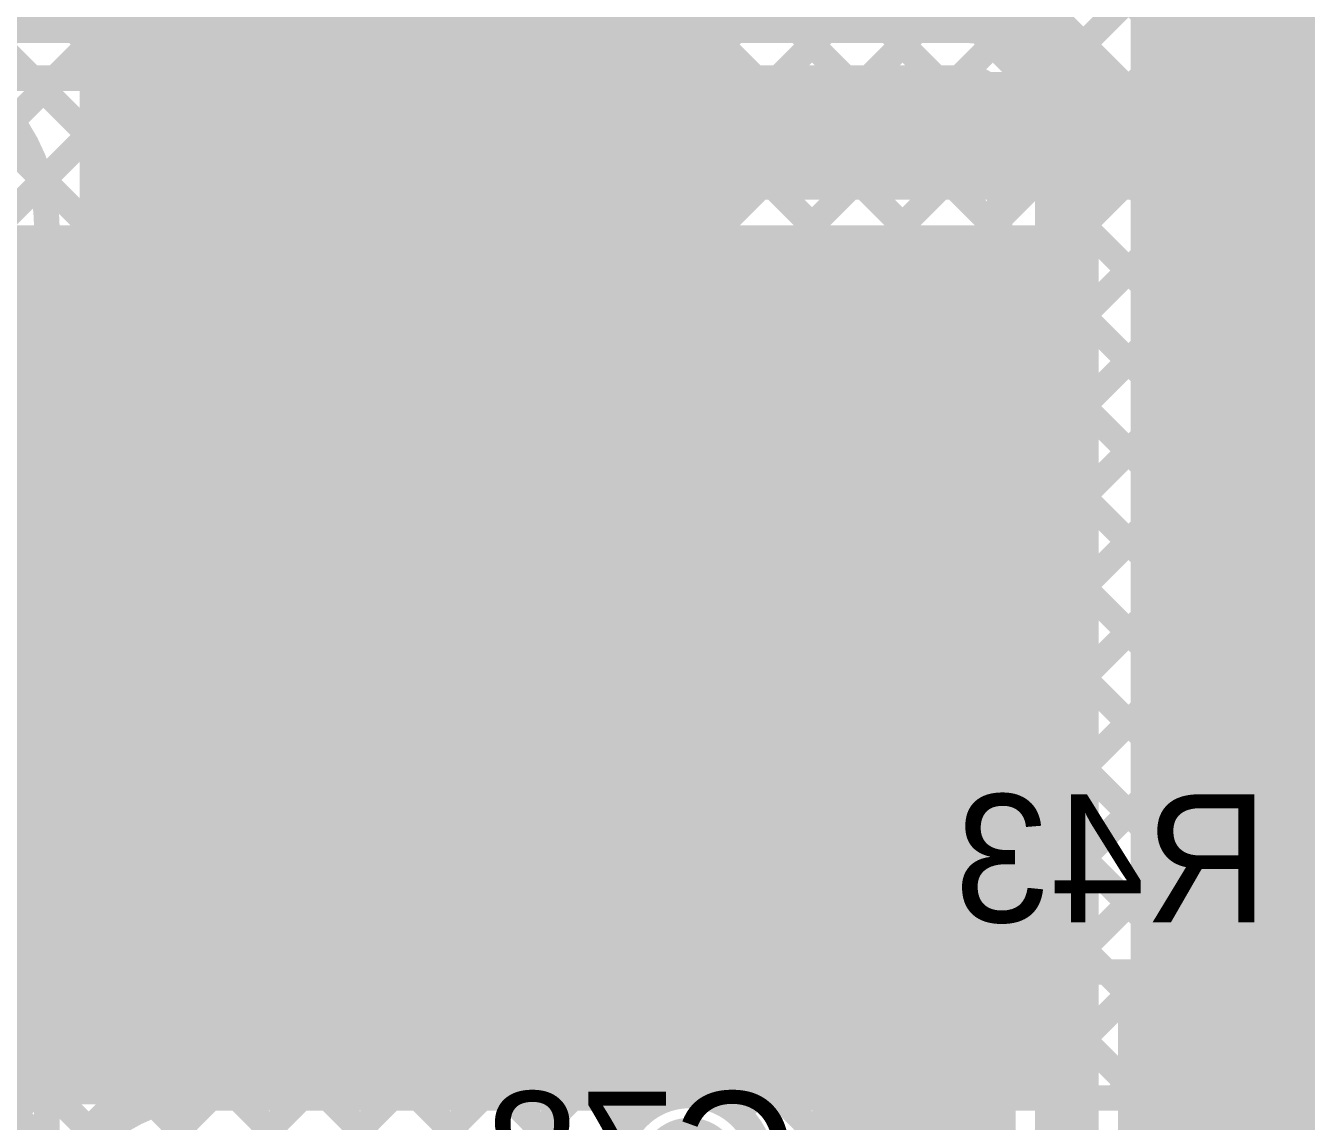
# Model space of a CAD drawing. Header units: millimetres. Extents: x 3.06 to 5.82, y 1.29 to 3.84.
# Drawn here: x 5.0573 to 5.4579, y 2.9017 to 3.2445 of the extents above; entities that cross this region are included whole.
import ezdxf

# ---------------------------------------------------------------- set-up
doc = ezdxf.new("R2010")
doc.units = ezdxf.units.MM
doc.header["$MEASUREMENT"] = 0
for name, color, linetype in [('BottomLayer', 5, 'Continuous'), ('BottomOverlay', 54, 'Continuous'), ('BottomPaste', 16, 'Continuous'), ('BottomSolder', 6, 'Continuous'), ('MultiLayer', 9, 'Continuous'), ('TopLayer', 1, 'Continuous'), ('TopPaste', 8, 'Continuous'), ('TopSolder', 216, 'Continuous'), ('ViaHoleLayer', 16, 'Continuous')]:
    doc.layers.add(name, color=color, linetype=linetype)

# ---------------------------------------------------------------- blocks, each defined once
blk = doc.blocks.new('ESP32_WROOM_32__16MB__65')
at = {"layer": 'TopLayer'}
blk.add_solid([(-0.13743, -0.04843), (0.05943, -0.04843), (-0.13743, 0.14843), (0.05943, 0.14843)], dxfattribs=at)
at = {"layer": 'TopPaste'}
blk.add_solid([(-0.13743, -0.04843), (0.05943, -0.04843), (-0.13743, 0.14843), (0.05943, 0.14843)], dxfattribs=at)
at = {"layer": 'TopSolder'}
blk.add_solid([(-0.14143, -0.05243), (0.06343, -0.05243), (-0.14143, 0.15243), (0.06343, 0.15243)], dxfattribs=at)
blk = doc.blocks.new('RES_0805_B_69')
at = {"layer": 'BottomLayer'}
for points in [[(-0.06, -0.025), (-0.02, -0.025), (-0.06, 0.025), (-0.02, 0.025)], [(0.02, -0.025), (0.06, -0.025), (0.02, 0.025), (0.06, 0.025)]]:
    blk.add_solid(points, dxfattribs=at)
at = {"layer": 'BottomOverlay', "const_width": 0.00787}
for points in [[(-0.065, 0.03), (0.065, 0.03)], [(-0.065, -0.03), (-0.065, 0.03)], [(0.065, -0.03), (0.065, 0.03)], [(-0.065, -0.03), (0.065, -0.03)]]:
    blk.add_lwpolyline(points, dxfattribs=at)
at = {"layer": 'BottomOverlay', "const_width": 0.00394}
for points in [[(-0.06697, 0.03, 1), (-0.06303, 0.03, 1)], [(-0.06697, 0.03, 1), (-0.06303, 0.03, 1)], [(0.06303, 0.03, 1), (0.06697, 0.03, 1)], [(0.06303, 0.03, 1), (0.06697, 0.03, 1)], [(-0.06697, -0.03, 1), (-0.06303, -0.03, 1)], [(-0.06697, -0.03, 1), (-0.06303, -0.03, 1)], [(0.06303, -0.03, 1), (0.06697, -0.03, 1)], [(0.06303, -0.03, 1), (0.06697, -0.03, 1)]]:
    blk.add_lwpolyline(points, format="xyb", close=True, dxfattribs=at)
at = {"layer": 'BottomPaste'}
for points in [[(-0.06, -0.025), (-0.02, -0.025), (-0.06, 0.025), (-0.02, 0.025)], [(0.02, -0.025), (0.06, -0.025), (0.02, 0.025), (0.06, 0.025)]]:
    blk.add_solid(points, dxfattribs=at)
at = {"layer": 'BottomSolder'}
for points in [[(-0.064, -0.029), (-0.016, -0.029), (-0.064, 0.029), (-0.016, 0.029)], [(0.016, -0.029), (0.064, -0.029), (0.016, 0.029), (0.064, 0.029)]]:
    blk.add_solid(points, dxfattribs=at)

msp = doc.modelspace()

# ---------------------------------------------------------------- linework, layer by layer
at = {"layer": 'BottomLayer'}
for points, const_width in [([(4.88194, 3.249), (5.352, 3.249)], 0.02), ([(5.03925, 3.228), (5.352, 3.228)], 0.008), ([(5.05306, 3.21458), (5.06648, 3.228)], 0.008), ([(5.05929, 3.228), (5.33286, 2.95444)], 0.008), ([(5.06215, 3.19539), (5.09476, 3.228)], 0.008), ([(5.064, 2.97096), (5.32104, 3.228)], 0.008), ([(5.064, 2.99925), (5.29275, 3.228)], 0.008), ([(5.064, 2.94268), (5.34932, 3.228)], 0.008), ([(5.064, 3.02753), (5.26447, 3.228)], 0.008), ([(5.064, 3.16895), (5.12305, 3.228)], 0.008), ([(5.064, 3.11239), (5.17961, 3.228)], 0.008), ([(5.064, 3.14067), (5.15133, 3.228)], 0.008), ([(5.064, 3.05582), (5.23618, 3.228)], 0.008), ([(5.064, 3.0841), (5.2079, 3.228)], 0.008), ([(5.08758, 3.228), (5.36114, 2.95444)], 0.008), ([(5.11586, 3.228), (5.362, 2.98186)], 0.008), ([(5.14415, 3.228), (5.362, 3.01015)], 0.008), ([(5.17243, 3.228), (5.362, 3.03843)], 0.008), ([(5.20071, 3.228), (5.362, 3.06671)], 0.008), ([(5.229, 3.228), (5.362, 3.095)], 0.008), ([(5.25728, 3.228), (5.362, 3.12328)], 0.008), ([(5.28557, 3.228), (5.362, 3.15157)], 0.008), ([(5.31385, 3.228), (5.362, 3.17985)], 0.008), ([(5.34214, 3.228), (5.362, 3.20814)], 0.008), ([(5.383, 2.85937), (5.383, 3.218)], 0.02), ([(5.362, 2.95444), (5.362, 3.218)], 0.008), ([(5.064, 2.91439), (5.362, 3.21239)], 0.008), ([(5.06158, 3.19743), (5.312, 2.94701)], 0.008), ([(5.064, 2.89191), (5.064, 3.181)], 0.008), ([(5.06537, 2.88748), (5.362, 3.18411)], 0.008), ([(5.064, 3.16672), (5.312, 2.91872)], 0.008), ([(5.11517, 2.909), (5.362, 3.15583)], 0.008), ([(5.064, 3.13844), (5.312, 2.89044)], 0.008), ([(5.14346, 2.909), (5.362, 3.12754)], 0.008), ([(5.064, 3.11016), (5.26435, 2.9098)], 0.008), ([(5.17174, 2.909), (5.362, 3.09926)], 0.008), ([(5.064, 3.08187), (5.23687, 2.909)], 0.008), ([(5.20003, 2.909), (5.362, 3.07097)], 0.008), ([(5.064, 3.05359), (5.20859, 2.909)], 0.008), ([(5.22831, 2.909), (5.362, 3.04269)], 0.008), ([(5.064, 3.0253), (5.1803, 2.909)], 0.008), ([(5.2566, 2.909), (5.362, 3.0144)], 0.008), ([(5.064, 2.99702), (5.15202, 2.909)], 0.008), ([(5.33032, 2.95444), (5.362, 2.98612)], 0.008), ([(5.064, 2.96873), (5.12373, 2.909)], 0.008), ([(5.3586, 2.95444), (5.362, 2.95784)], 0.008), ([(5.312, 2.95444), (5.362, 2.95444)], 0.008), ([(5.312, 2.88244), (5.312, 2.95444)], 0.008), ([(5.064, 2.94045), (5.09759, 2.90686)], 0.008), ([(5.28003, 2.90416), (5.312, 2.93612)], 0.008), ([(5.343, 2.88031), (5.343, 2.91844)], 0.022), ([(5.064, 2.91217), (5.08018, 2.89599)], 0.008), ([(5.111, 2.909), (5.25897, 2.909)], 0.008), ([(5.28752, 2.88335), (5.312, 2.90784)], 0.008)]:
    msp.add_lwpolyline(points, dxfattribs=dict(at, const_width=const_width))
for points, const_width in [([(5.347, 3.249, 1), (5.357, 3.249, 1)], 0.01), ([(5.347, 3.249, 1), (5.357, 3.249, 1)], 0.01), ([(5.05729, 3.228, 1), (5.06129, 3.228, 1)], 0.004), ([(5.06448, 3.228, 1), (5.06848, 3.228, 1)], 0.004), ([(5.08558, 3.228, 1), (5.08958, 3.228, 1)], 0.004), ([(5.09276, 3.228, 1), (5.09676, 3.228, 1)], 0.004), ([(5.11386, 3.228, 1), (5.11786, 3.228, 1)], 0.004), ([(5.12105, 3.228, 1), (5.12505, 3.228, 1)], 0.004), ([(5.14215, 3.228, 1), (5.14615, 3.228, 1)], 0.004), ([(5.14933, 3.228, 1), (5.15333, 3.228, 1)], 0.004), ([(5.17043, 3.228, 1), (5.17443, 3.228, 1)], 0.004), ([(5.17761, 3.228, 1), (5.18161, 3.228, 1)], 0.004), ([(5.19871, 3.228, 1), (5.20271, 3.228, 1)], 0.004), ([(5.2059, 3.228, 1), (5.2099, 3.228, 1)], 0.004), ([(5.227, 3.228, 1), (5.231, 3.228, 1)], 0.004), ([(5.23418, 3.228, 1), (5.23818, 3.228, 1)], 0.004), ([(5.25528, 3.228, 1), (5.25928, 3.228, 1)], 0.004), ([(5.26247, 3.228, 1), (5.26647, 3.228, 1)], 0.004), ([(5.28357, 3.228, 1), (5.28757, 3.228, 1)], 0.004), ([(5.29075, 3.228, 1), (5.29475, 3.228, 1)], 0.004), ([(5.31185, 3.228, 1), (5.31585, 3.228, 1)], 0.004), ([(5.31904, 3.228, 1), (5.32304, 3.228, 1)], 0.004), ([(5.34014, 3.228, 1), (5.34414, 3.228, 1)], 0.004), ([(5.34732, 3.228, 1), (5.35132, 3.228, 1)], 0.004), ([(5.35, 3.228, 1), (5.354, 3.228, 1)], 0.004), ([(5.35, 3.228, 1), (5.354, 3.228, 1)], 0.004), ([(5.378, 3.218, 1), (5.388, 3.218, 1)], 0.01), ([(5.378, 3.218, 1), (5.388, 3.218, 1)], 0.01), ([(5.36, 3.218, 1), (5.364, 3.218, 1)], 0.004), ([(5.36, 3.218, 1), (5.364, 3.218, 1)], 0.004), ([(5.36, 3.21239, 1), (5.364, 3.21239, 1)], 0.004), ([(5.36, 3.20814, 1), (5.364, 3.20814, 1)], 0.004), ([(5.05958, 3.19743, 1), (5.06358, 3.19743, 1)], 0.004), ([(5.06015, 3.19539, 1), (5.06415, 3.19539, 1)], 0.004), ([(5.062, 3.181, 1), (5.066, 3.181, 1)], 0.004), ([(5.062, 3.181, 1), (5.066, 3.181, 1)], 0.004), ([(5.36, 3.18411, 1), (5.364, 3.18411, 1)], 0.004), ([(5.36, 3.17985, 1), (5.364, 3.17985, 1)], 0.004), ([(5.14309, 3.16524, 1), (5.15491, 3.16524, 1)], 0.01181), ([(5.21309, 3.16524, 1), (5.22491, 3.16524, 1)], 0.01181), ([(5.28309, 3.16513, 1), (5.29491, 3.16513, 1)], 0.01181), ([(5.062, 3.16895, 1), (5.066, 3.16895, 1)], 0.004), ([(5.10809, 3.16413, 1), (5.11991, 3.16413, 1)], 0.01181), ([(5.17809, 3.16413, 1), (5.18991, 3.16413, 1)], 0.01181), ([(5.24809, 3.16402, 1), (5.25991, 3.16402, 1)], 0.01181), ([(5.062, 3.16672, 1), (5.066, 3.16672, 1)], 0.004), ([(5.36, 3.15583, 1), (5.364, 3.15583, 1)], 0.004), ([(5.36, 3.15157, 1), (5.364, 3.15157, 1)], 0.004), ([(5.062, 3.14067, 1), (5.066, 3.14067, 1)], 0.004), ([(5.062, 3.13844, 1), (5.066, 3.13844, 1)], 0.004), ([(5.10809, 3.13213, 1), (5.11991, 3.13213, 1)], 0.01181), ([(5.14309, 3.13202, 1), (5.15491, 3.13202, 1)], 0.01181), ([(5.17809, 3.13213, 1), (5.18991, 3.13213, 1)], 0.01181), ([(5.21309, 3.13202, 1), (5.22491, 3.13202, 1)], 0.01181), ([(5.24809, 3.13202, 1), (5.25991, 3.13202, 1)], 0.01181), ([(5.28309, 3.13191, 1), (5.29491, 3.13191, 1)], 0.01181), ([(5.36, 3.12754, 1), (5.364, 3.12754, 1)], 0.004), ([(5.36, 3.12328, 1), (5.364, 3.12328, 1)], 0.004), ([(5.062, 3.11239, 1), (5.066, 3.11239, 1)], 0.004), ([(5.062, 3.11016, 1), (5.066, 3.11016, 1)], 0.004), ([(5.10809, 3.098, 1), (5.11991, 3.098, 1)], 0.01181), ([(5.14309, 3.09911, 1), (5.15491, 3.09911, 1)], 0.01181), ([(5.17809, 3.098, 1), (5.18991, 3.098, 1)], 0.01181), ([(5.21309, 3.09911, 1), (5.22491, 3.09911, 1)], 0.01181), ([(5.24809, 3.09789, 1), (5.25991, 3.09789, 1)], 0.01181), ([(5.28309, 3.099, 1), (5.29491, 3.099, 1)], 0.01181), ([(5.36, 3.09926, 1), (5.364, 3.09926, 1)], 0.004), ([(5.36, 3.095, 1), (5.364, 3.095, 1)], 0.004), ([(5.062, 3.0841, 1), (5.066, 3.0841, 1)], 0.004), ([(5.062, 3.08187, 1), (5.066, 3.08187, 1)], 0.004), ([(5.10809, 3.066, 1), (5.11991, 3.066, 1)], 0.01181), ([(5.14309, 3.06589, 1), (5.15491, 3.06589, 1)], 0.01181), ([(5.17809, 3.066, 1), (5.18991, 3.066, 1)], 0.01181), ([(5.21309, 3.06589, 1), (5.22491, 3.06589, 1)], 0.01181), ([(5.24809, 3.06589, 1), (5.25991, 3.06589, 1)], 0.01181), ([(5.28309, 3.06578, 1), (5.29491, 3.06578, 1)], 0.01181), ([(5.36, 3.07097, 1), (5.364, 3.07097, 1)], 0.004), ([(5.36, 3.06671, 1), (5.364, 3.06671, 1)], 0.004), ([(5.062, 3.05582, 1), (5.066, 3.05582, 1)], 0.004), ([(5.062, 3.05359, 1), (5.066, 3.05359, 1)], 0.004), ([(5.10809, 3.03322, 1), (5.11991, 3.03322, 1)], 0.01181), ([(5.14309, 3.03311, 1), (5.15491, 3.03311, 1)], 0.01181), ([(5.17809, 3.03322, 1), (5.18991, 3.03322, 1)], 0.01181), ([(5.21309, 3.03311, 1), (5.22491, 3.03311, 1)], 0.01181), ([(5.24809, 3.03311, 1), (5.25991, 3.03311, 1)], 0.01181), ([(5.28309, 3.033, 1), (5.29491, 3.033, 1)], 0.01181), ([(5.36, 3.04269, 1), (5.364, 3.04269, 1)], 0.004), ([(5.36, 3.03843, 1), (5.364, 3.03843, 1)], 0.004), ([(5.062, 3.02753, 1), (5.066, 3.02753, 1)], 0.004), ([(5.062, 3.0253, 1), (5.066, 3.0253, 1)], 0.004), ([(5.36, 3.0144, 1), (5.364, 3.0144, 1)], 0.004), ([(5.14309, 3.00111, 1), (5.15491, 3.00111, 1)], 0.01181), ([(5.21309, 3.00111, 1), (5.22491, 3.00111, 1)], 0.01181), ([(5.28309, 3.001, 1), (5.29491, 3.001, 1)], 0.01181), ([(5.36, 3.01015, 1), (5.364, 3.01015, 1)], 0.004), ([(5.10809, 3, 1), (5.11991, 3, 1)], 0.01181), ([(5.17809, 3, 1), (5.18991, 3, 1)], 0.01181), ([(5.24809, 2.99989, 1), (5.25991, 2.99989, 1)], 0.01181), ([(5.062, 2.99925, 1), (5.066, 2.99925, 1)], 0.004), ([(5.062, 2.99702, 1), (5.066, 2.99702, 1)], 0.004), ([(5.36, 2.98612, 1), (5.364, 2.98612, 1)], 0.004), ([(5.36, 2.98186, 1), (5.364, 2.98186, 1)], 0.004), ([(5.10809, 2.96678, 1), (5.11991, 2.96678, 1)], 0.01181), ([(5.14309, 2.96789, 1), (5.15491, 2.96789, 1)], 0.01181), ([(5.17809, 2.96678, 1), (5.18991, 2.96678, 1)], 0.01181), ([(5.21309, 2.96789, 1), (5.22491, 2.96789, 1)], 0.01181), ([(5.24809, 2.96667, 1), (5.25991, 2.96667, 1)], 0.01181), ([(5.28309, 2.96778, 1), (5.29491, 2.96778, 1)], 0.01181), ([(5.062, 2.97096, 1), (5.066, 2.97096, 1)], 0.004), ([(5.062, 2.96873, 1), (5.066, 2.96873, 1)], 0.004), ([(5.36, 2.95784, 1), (5.364, 2.95784, 1)], 0.004), ([(5.31, 2.95444, 1), (5.314, 2.95444, 1)], 0.004), ([(5.31, 2.95444, 1), (5.314, 2.95444, 1)], 0.004), ([(5.32832, 2.95444, 1), (5.33232, 2.95444, 1)], 0.004), ([(5.33086, 2.95444, 1), (5.33486, 2.95444, 1)], 0.004), ([(5.3566, 2.95444, 1), (5.3606, 2.95444, 1)], 0.004), ([(5.35914, 2.95444, 1), (5.36314, 2.95444, 1)], 0.004), ([(5.36, 2.95444, 1), (5.364, 2.95444, 1)], 0.004), ([(5.36, 2.95444, 1), (5.364, 2.95444, 1)], 0.004), ([(5.31, 2.94701, 1), (5.314, 2.94701, 1)], 0.004), ([(5.062, 2.94268, 1), (5.066, 2.94268, 1)], 0.004), ([(5.10809, 2.93355, 1), (5.11991, 2.93355, 1)], 0.01181), ([(5.14309, 2.93467, 1), (5.15491, 2.93467, 1)], 0.01181), ([(5.17809, 2.93355, 1), (5.18991, 2.93355, 1)], 0.01181), ([(5.21309, 2.93467, 1), (5.22491, 2.93467, 1)], 0.01181), ([(5.24809, 2.93344, 1), (5.25991, 2.93344, 1)], 0.01181), ([(5.28309, 2.93455, 1), (5.29491, 2.93455, 1)], 0.01181), ([(5.062, 2.94045, 1), (5.066, 2.94045, 1)], 0.004), ([(5.31, 2.93612, 1), (5.314, 2.93612, 1)], 0.004), ([(5.3375, 2.91844, 1), (5.3485, 2.91844, 1)], 0.011), ([(5.31, 2.91872, 1), (5.314, 2.91872, 1)], 0.004), ([(5.062, 2.91439, 1), (5.066, 2.91439, 1)], 0.004), ([(5.062, 2.91217, 1), (5.066, 2.91217, 1)], 0.004), ([(5.109, 2.909, 1), (5.113, 2.909, 1)], 0.004), ([(5.109, 2.909, 1), (5.113, 2.909, 1)], 0.004), ([(5.11317, 2.909, 1), (5.11717, 2.909, 1)], 0.004), ([(5.12173, 2.909, 1), (5.12573, 2.909, 1)], 0.004), ([(5.14146, 2.909, 1), (5.14546, 2.909, 1)], 0.004), ([(5.15002, 2.909, 1), (5.15402, 2.909, 1)], 0.004), ([(5.16974, 2.909, 1), (5.17374, 2.909, 1)], 0.004), ([(5.1783, 2.909, 1), (5.1823, 2.909, 1)], 0.004), ([(5.19803, 2.909, 1), (5.20203, 2.909, 1)], 0.004), ([(5.20659, 2.909, 1), (5.21059, 2.909, 1)], 0.004), ([(5.22631, 2.909, 1), (5.23031, 2.909, 1)], 0.004), ([(5.23487, 2.909, 1), (5.23887, 2.909, 1)], 0.004), ([(5.2546, 2.909, 1), (5.2586, 2.909, 1)], 0.004), ([(5.25697, 2.909, 1), (5.26097, 2.909, 1)], 0.004), ([(5.25697, 2.909, 1), (5.26097, 2.909, 1)], 0.004), ([(5.26235, 2.9098, 1), (5.26635, 2.9098, 1)], 0.004), ([(5.09559, 2.90686, 1), (5.09959, 2.90686, 1)], 0.004), ([(5.31, 2.90784, 1), (5.314, 2.90784, 1)], 0.004), ([(5.27803, 2.90416, 1), (5.28203, 2.90416, 1)], 0.004)]:
    msp.add_lwpolyline(points, format="xyb", close=True, dxfattribs=dict(at, const_width=const_width))
for points, const_width in [([(5.352, 3.249, -0.414214), (5.383, 3.218)], 0.02), ([(5.03925, 3.228, -0.247216), (5.064, 3.181)], 0.008), ([(5.352, 3.228, -0.414214), (5.362, 3.218)], 0.008), ([(5.068, 2.866, -0.414214), (5.111, 2.909)], 0.008), ([(5.25897, 2.909, -0.494904), (5.28781, 2.887)], 0.008)]:
    msp.add_lwpolyline(points, format="xyb", dxfattribs=dict(at, const_width=const_width))
for points in [[(5.403, 2.952), (5.588, 2.952), (5.403, 3.355), (5.588, 3.355)], [(5.403, 2.889), (5.537, 2.889), (5.403, 2.953), (5.537, 2.953)]]:
    msp.add_solid(points, dxfattribs=at)
at = {"layer": 'BottomSolder', "const_width": 0.01581}
for points in [[(5.14109, 3.16524, 1), (5.15691, 3.16524, 1)], [(5.21109, 3.16524, 1), (5.22691, 3.16524, 1)], [(5.28109, 3.16513, 1), (5.29691, 3.16513, 1)], [(5.10609, 3.16413, 1), (5.12191, 3.16413, 1)], [(5.17609, 3.16413, 1), (5.19191, 3.16413, 1)], [(5.24609, 3.16402, 1), (5.26191, 3.16402, 1)], [(5.10609, 3.13213, 1), (5.12191, 3.13213, 1)], [(5.14109, 3.13202, 1), (5.15691, 3.13202, 1)], [(5.17609, 3.13213, 1), (5.19191, 3.13213, 1)], [(5.21109, 3.13202, 1), (5.22691, 3.13202, 1)], [(5.24609, 3.13202, 1), (5.26191, 3.13202, 1)], [(5.28109, 3.13191, 1), (5.29691, 3.13191, 1)], [(5.10609, 3.098, 1), (5.12191, 3.098, 1)], [(5.14109, 3.09911, 1), (5.15691, 3.09911, 1)], [(5.17609, 3.098, 1), (5.19191, 3.098, 1)], [(5.21109, 3.09911, 1), (5.22691, 3.09911, 1)], [(5.24609, 3.09789, 1), (5.26191, 3.09789, 1)], [(5.28109, 3.099, 1), (5.29691, 3.099, 1)], [(5.10609, 3.066, 1), (5.12191, 3.066, 1)], [(5.14109, 3.06589, 1), (5.15691, 3.06589, 1)], [(5.17609, 3.066, 1), (5.19191, 3.066, 1)], [(5.21109, 3.06589, 1), (5.22691, 3.06589, 1)], [(5.24609, 3.06589, 1), (5.26191, 3.06589, 1)], [(5.28109, 3.06578, 1), (5.29691, 3.06578, 1)], [(5.10609, 3.03322, 1), (5.12191, 3.03322, 1)], [(5.14109, 3.03311, 1), (5.15691, 3.03311, 1)], [(5.17609, 3.03322, 1), (5.19191, 3.03322, 1)], [(5.21109, 3.03311, 1), (5.22691, 3.03311, 1)], [(5.24609, 3.03311, 1), (5.26191, 3.03311, 1)], [(5.28109, 3.033, 1), (5.29691, 3.033, 1)], [(5.14109, 3.00111, 1), (5.15691, 3.00111, 1)], [(5.21109, 3.00111, 1), (5.22691, 3.00111, 1)], [(5.28109, 3.001, 1), (5.29691, 3.001, 1)], [(5.10609, 3, 1), (5.12191, 3, 1)], [(5.17609, 3, 1), (5.19191, 3, 1)], [(5.24609, 2.99989, 1), (5.26191, 2.99989, 1)], [(5.10609, 2.96678, 1), (5.12191, 2.96678, 1)], [(5.14109, 2.96789, 1), (5.15691, 2.96789, 1)], [(5.17609, 2.96678, 1), (5.19191, 2.96678, 1)], [(5.21109, 2.96789, 1), (5.22691, 2.96789, 1)], [(5.24609, 2.96667, 1), (5.26191, 2.96667, 1)], [(5.28109, 2.96778, 1), (5.29691, 2.96778, 1)], [(5.10609, 2.93355, 1), (5.12191, 2.93355, 1)], [(5.14109, 2.93467, 1), (5.15691, 2.93467, 1)], [(5.17609, 2.93355, 1), (5.19191, 2.93355, 1)], [(5.21109, 2.93467, 1), (5.22691, 2.93467, 1)], [(5.24609, 2.93344, 1), (5.26191, 2.93344, 1)], [(5.28109, 2.93455, 1), (5.29691, 2.93455, 1)], [(5.25709, 2.887, 1), (5.27291, 2.887, 1)]]:
    msp.add_lwpolyline(points, format="xyb", close=True, dxfattribs=at)
at = {"layer": 'MultiLayer', "const_width": 0.01181}
for points in [[(5.14309, 3.16524, 1), (5.15491, 3.16524, 1)], [(5.21309, 3.16524, 1), (5.22491, 3.16524, 1)], [(5.28309, 3.16513, 1), (5.29491, 3.16513, 1)], [(5.10809, 3.16413, 1), (5.11991, 3.16413, 1)], [(5.17809, 3.16413, 1), (5.18991, 3.16413, 1)], [(5.24809, 3.16402, 1), (5.25991, 3.16402, 1)], [(5.10809, 3.13213, 1), (5.11991, 3.13213, 1)], [(5.14309, 3.13202, 1), (5.15491, 3.13202, 1)], [(5.17809, 3.13213, 1), (5.18991, 3.13213, 1)], [(5.21309, 3.13202, 1), (5.22491, 3.13202, 1)], [(5.24809, 3.13202, 1), (5.25991, 3.13202, 1)], [(5.28309, 3.13191, 1), (5.29491, 3.13191, 1)], [(5.10809, 3.098, 1), (5.11991, 3.098, 1)], [(5.14309, 3.09911, 1), (5.15491, 3.09911, 1)], [(5.17809, 3.098, 1), (5.18991, 3.098, 1)], [(5.21309, 3.09911, 1), (5.22491, 3.09911, 1)], [(5.24809, 3.09789, 1), (5.25991, 3.09789, 1)], [(5.28309, 3.099, 1), (5.29491, 3.099, 1)], [(5.10809, 3.066, 1), (5.11991, 3.066, 1)], [(5.14309, 3.06589, 1), (5.15491, 3.06589, 1)], [(5.17809, 3.066, 1), (5.18991, 3.066, 1)], [(5.21309, 3.06589, 1), (5.22491, 3.06589, 1)], [(5.24809, 3.06589, 1), (5.25991, 3.06589, 1)], [(5.28309, 3.06578, 1), (5.29491, 3.06578, 1)], [(5.10809, 3.03322, 1), (5.11991, 3.03322, 1)], [(5.14309, 3.03311, 1), (5.15491, 3.03311, 1)], [(5.17809, 3.03322, 1), (5.18991, 3.03322, 1)], [(5.21309, 3.03311, 1), (5.22491, 3.03311, 1)], [(5.24809, 3.03311, 1), (5.25991, 3.03311, 1)], [(5.28309, 3.033, 1), (5.29491, 3.033, 1)], [(5.14309, 3.00111, 1), (5.15491, 3.00111, 1)], [(5.21309, 3.00111, 1), (5.22491, 3.00111, 1)], [(5.28309, 3.001, 1), (5.29491, 3.001, 1)], [(5.10809, 3, 1), (5.11991, 3, 1)], [(5.17809, 3, 1), (5.18991, 3, 1)], [(5.24809, 2.99989, 1), (5.25991, 2.99989, 1)], [(5.10809, 2.96678, 1), (5.11991, 2.96678, 1)], [(5.14309, 2.96789, 1), (5.15491, 2.96789, 1)], [(5.17809, 2.96678, 1), (5.18991, 2.96678, 1)], [(5.21309, 2.96789, 1), (5.22491, 2.96789, 1)], [(5.24809, 2.96667, 1), (5.25991, 2.96667, 1)], [(5.28309, 2.96778, 1), (5.29491, 2.96778, 1)], [(5.10809, 2.93355, 1), (5.11991, 2.93355, 1)], [(5.14309, 2.93467, 1), (5.15491, 2.93467, 1)], [(5.17809, 2.93355, 1), (5.18991, 2.93355, 1)], [(5.21309, 2.93467, 1), (5.22491, 2.93467, 1)], [(5.24809, 2.93344, 1), (5.25991, 2.93344, 1)], [(5.28309, 2.93455, 1), (5.29491, 2.93455, 1)]]:
    msp.add_lwpolyline(points, format="xyb", close=True, dxfattribs=at)
at = {"layer": 'TopLayer'}
for points, const_width in [([(4.93137, 3.09289), (5.34448, 3.506)], 0.008), ([(4.94682, 3.08006), (5.37276, 3.506)], 0.008), ([(4.95083, 3.0275), (5.42933, 3.506)], 0.008), ([(4.95756, 2.97766), (5.4859, 3.506)], 0.008), ([(4.96171, 3.0101), (5.45761, 3.506)], 0.008), ([(4.96199, 3.06694), (5.40105, 3.506)], 0.008), ([(4.96867, 2.96049), (5.51418, 3.506)], 0.008), ([(4.97928, 3.506), (5.4601, 3.02518)], 0.008), ([(5.00757, 3.506), (5.48357, 3.03)], 0.008), ([(5.0352, 3.22501), (5.31619, 3.506)], 0.008), ([(5.03585, 3.506), (5.49992, 3.04193)], 0.008), ([(5.06414, 3.506), (5.49992, 3.07021)], 0.008), ([(5.09242, 3.506), (5.49992, 3.0985)], 0.008), ([(5.1207, 3.506), (5.49992, 3.12678)], 0.008), ([(5.14899, 3.506), (5.49992, 3.15507)], 0.008), ([(5.17727, 3.506), (5.49992, 3.18335)], 0.008), ([(4.93137, 2.8949), (5.49992, 3.46345)], 0.008), ([(4.998, 3.459), (5.44457, 3.01243)], 0.008), ([(4.93137, 2.86662), (5.49992, 3.43517)], 0.008), ([(4.94104, 2.848), (5.49992, 3.40688)], 0.008), ([(5.03981, 3.3889), (5.43578, 2.99293)], 0.008), ([(4.96683, 2.84551), (5.49992, 3.3786)], 0.008), ([(5.038, 3.36243), (5.435, 2.96543)], 0.008), ([(5.05307, 2.90347), (5.49992, 3.35032)], 0.008), ([(5.038, 3.33415), (5.435, 2.93715)], 0.008), ([(5.06537, 2.88748), (5.49992, 3.32203)], 0.008), ([(5.038, 3.30586), (5.43317, 2.91069)], 0.008), ([(5.07517, 2.869), (5.49992, 3.29375)], 0.008), ([(5.038, 3.27758), (5.40658, 2.909)], 0.008), ([(5.10346, 2.869), (5.49992, 3.26546)], 0.008), ([(5.038, 3.24929), (5.37829, 2.909)], 0.008), ([(5.13174, 2.869), (5.49992, 3.23718)], 0.008), ([(5.16003, 2.869), (5.52031, 3.22928)], 0.008), ([(5.17667, 3.21), (5.576, 3.21)], 0.04), ([(5.03489, 3.22412), (5.35001, 2.909)], 0.008), ([(5.02429, 3.20643), (5.32172, 2.909)], 0.008), ([(5.00813, 3.19431), (5.29344, 2.909)], 0.008), ([(4.95687, 3.189), (5.2461, 2.89977)], 0.008), ([(4.98516, 3.189), (5.26435, 2.9098)], 0.008), ([(4.93137, 3.18622), (5.24859, 2.869)], 0.008), ([(5.18831, 2.869), (5.49992, 3.18061)], 0.008), ([(4.93137, 3.15793), (5.2203, 2.869)], 0.008), ([(5.25519, 2.90759), (5.49992, 3.15233)], 0.008), ([(4.93137, 3.12965), (5.19202, 2.869)], 0.008), ([(5.28488, 2.909), (5.49992, 3.12404)], 0.008), ([(4.93137, 3.10136), (5.16373, 2.869)], 0.008), ([(5.31316, 2.909), (5.49992, 3.09576)], 0.008), ([(5.45379, 3.02135), (5.49992, 3.06747)], 0.008), ([(4.95962, 3.04483), (5.13545, 2.869)], 0.008), ([(4.96048, 3.01569), (5.10717, 2.869)], 0.008), ([(5.34145, 2.909), (5.44365, 3.01121)], 0.008), ([(5.457, 2.915), (5.457, 2.98452)], 0.022), ([(5.435, 2.915), (5.435, 2.98452)], 0.008), ([(5.36973, 2.909), (5.435, 2.97427)], 0.008), ([(5.39802, 2.909), (5.435, 2.94598)], 0.008), ([(5.4263, 2.909), (5.435, 2.9177)], 0.008), ([(5.27103, 2.909), (5.429, 2.909)], 0.008)]:
    msp.add_lwpolyline(points, dxfattribs=dict(at, const_width=const_width))
for points, const_width in [([(5.17667, 3.21, -0.414214), (5.17135, 3.21531)], 0.04), ([(5.435, 2.98452, -0.414214), (5.48048, 3.03)], 0.008), ([(5.457, 2.98452, -0.414214), (5.48048, 3.008)], 0.022), ([(5.457, 2.915, -0.414214), (5.429, 2.887)], 0.022), ([(5.435, 2.915, -0.414214), (5.429, 2.909)], 0.008), ([(5.25099, 2.869, -0.82013), (5.27103, 2.909)], 0.008), ([(5.022, 2.87409, -1.223773), (5.06581, 2.883)], 0.008)]:
    msp.add_lwpolyline(points, format="xyb", dxfattribs=dict(at, const_width=const_width))
for points, const_width in [([(5.16135, 3.21531, 1), (5.18135, 3.21531, 1)], 0.02), ([(5.16667, 3.21, 1), (5.18667, 3.21, 1)], 0.02), ([(5.16667, 3.21, 1), (5.18667, 3.21, 1)], 0.02), ([(5.14309, 3.16524, 1), (5.15491, 3.16524, 1)], 0.01181), ([(5.21309, 3.16524, 1), (5.22491, 3.16524, 1)], 0.01181), ([(5.28309, 3.16513, 1), (5.29491, 3.16513, 1)], 0.01181), ([(5.10809, 3.16413, 1), (5.11991, 3.16413, 1)], 0.01181), ([(5.17809, 3.16413, 1), (5.18991, 3.16413, 1)], 0.01181), ([(5.24809, 3.16402, 1), (5.25991, 3.16402, 1)], 0.01181), ([(5.10809, 3.13213, 1), (5.11991, 3.13213, 1)], 0.01181), ([(5.14309, 3.13202, 1), (5.15491, 3.13202, 1)], 0.01181), ([(5.17809, 3.13213, 1), (5.18991, 3.13213, 1)], 0.01181), ([(5.21309, 3.13202, 1), (5.22491, 3.13202, 1)], 0.01181), ([(5.24809, 3.13202, 1), (5.25991, 3.13202, 1)], 0.01181), ([(5.28309, 3.13191, 1), (5.29491, 3.13191, 1)], 0.01181), ([(5.10809, 3.098, 1), (5.11991, 3.098, 1)], 0.01181), ([(5.14309, 3.09911, 1), (5.15491, 3.09911, 1)], 0.01181), ([(5.17809, 3.098, 1), (5.18991, 3.098, 1)], 0.01181), ([(5.21309, 3.09911, 1), (5.22491, 3.09911, 1)], 0.01181), ([(5.24809, 3.09789, 1), (5.25991, 3.09789, 1)], 0.01181), ([(5.28309, 3.099, 1), (5.29491, 3.099, 1)], 0.01181), ([(5.10809, 3.066, 1), (5.11991, 3.066, 1)], 0.01181), ([(5.14309, 3.06589, 1), (5.15491, 3.06589, 1)], 0.01181), ([(5.17809, 3.066, 1), (5.18991, 3.066, 1)], 0.01181), ([(5.21309, 3.06589, 1), (5.22491, 3.06589, 1)], 0.01181), ([(5.24809, 3.06589, 1), (5.25991, 3.06589, 1)], 0.01181), ([(5.28309, 3.06578, 1), (5.29491, 3.06578, 1)], 0.01181), ([(5.10809, 3.03322, 1), (5.11991, 3.03322, 1)], 0.01181), ([(5.14309, 3.03311, 1), (5.15491, 3.03311, 1)], 0.01181), ([(5.17809, 3.03322, 1), (5.18991, 3.03322, 1)], 0.01181), ([(5.21309, 3.03311, 1), (5.22491, 3.03311, 1)], 0.01181), ([(5.24809, 3.03311, 1), (5.25991, 3.03311, 1)], 0.01181), ([(5.28309, 3.033, 1), (5.29491, 3.033, 1)], 0.01181), ([(5.4581, 3.02518, 1), (5.4621, 3.02518, 1)], 0.004), ([(5.45179, 3.02135, 1), (5.45579, 3.02135, 1)], 0.004), ([(5.14309, 3.00111, 1), (5.15491, 3.00111, 1)], 0.01181), ([(5.21309, 3.00111, 1), (5.22491, 3.00111, 1)], 0.01181), ([(5.28309, 3.001, 1), (5.29491, 3.001, 1)], 0.01181), ([(5.44165, 3.01121, 1), (5.44565, 3.01121, 1)], 0.004), ([(5.44257, 3.01243, 1), (5.44657, 3.01243, 1)], 0.004), ([(5.10809, 3, 1), (5.11991, 3, 1)], 0.01181), ([(5.17809, 3, 1), (5.18991, 3, 1)], 0.01181), ([(5.24809, 2.99989, 1), (5.25991, 2.99989, 1)], 0.01181), ([(5.43378, 2.99293, 1), (5.43778, 2.99293, 1)], 0.004), ([(5.4515, 2.98452, 1), (5.4625, 2.98452, 1)], 0.011), ([(5.4515, 2.98452, 1), (5.4625, 2.98452, 1)], 0.011), ([(5.433, 2.98452, 1), (5.437, 2.98452, 1)], 0.004), ([(5.433, 2.98452, 1), (5.437, 2.98452, 1)], 0.004), ([(5.10809, 2.96678, 1), (5.11991, 2.96678, 1)], 0.01181), ([(5.14309, 2.96789, 1), (5.15491, 2.96789, 1)], 0.01181), ([(5.17809, 2.96678, 1), (5.18991, 2.96678, 1)], 0.01181), ([(5.21309, 2.96789, 1), (5.22491, 2.96789, 1)], 0.01181), ([(5.24809, 2.96667, 1), (5.25991, 2.96667, 1)], 0.01181), ([(5.28309, 2.96778, 1), (5.29491, 2.96778, 1)], 0.01181), ([(5.433, 2.97427, 1), (5.437, 2.97427, 1)], 0.004), ([(5.433, 2.96543, 1), (5.437, 2.96543, 1)], 0.004), ([(5.433, 2.94598, 1), (5.437, 2.94598, 1)], 0.004), ([(5.10809, 2.93355, 1), (5.11991, 2.93355, 1)], 0.01181), ([(5.14309, 2.93467, 1), (5.15491, 2.93467, 1)], 0.01181), ([(5.17809, 2.93355, 1), (5.18991, 2.93355, 1)], 0.01181), ([(5.21309, 2.93467, 1), (5.22491, 2.93467, 1)], 0.01181), ([(5.24809, 2.93344, 1), (5.25991, 2.93344, 1)], 0.01181), ([(5.28309, 2.93455, 1), (5.29491, 2.93455, 1)], 0.01181), ([(5.433, 2.93715, 1), (5.437, 2.93715, 1)], 0.004), ([(5.4515, 2.915, 1), (5.4625, 2.915, 1)], 0.011), ([(5.4515, 2.915, 1), (5.4625, 2.915, 1)], 0.011), ([(5.433, 2.9177, 1), (5.437, 2.9177, 1)], 0.004), ([(5.433, 2.915, 1), (5.437, 2.915, 1)], 0.004), ([(5.433, 2.915, 1), (5.437, 2.915, 1)], 0.004), ([(5.26235, 2.9098, 1), (5.26635, 2.9098, 1)], 0.004), ([(5.26903, 2.909, 1), (5.27303, 2.909, 1)], 0.004), ([(5.26903, 2.909, 1), (5.27303, 2.909, 1)], 0.004), ([(5.28288, 2.909, 1), (5.28688, 2.909, 1)], 0.004), ([(5.29144, 2.909, 1), (5.29544, 2.909, 1)], 0.004), ([(5.31116, 2.909, 1), (5.31516, 2.909, 1)], 0.004), ([(5.31972, 2.909, 1), (5.32372, 2.909, 1)], 0.004), ([(5.33945, 2.909, 1), (5.34345, 2.909, 1)], 0.004), ([(5.34801, 2.909, 1), (5.35201, 2.909, 1)], 0.004), ([(5.36773, 2.909, 1), (5.37173, 2.909, 1)], 0.004), ([(5.37629, 2.909, 1), (5.38029, 2.909, 1)], 0.004), ([(5.39602, 2.909, 1), (5.40002, 2.909, 1)], 0.004), ([(5.40458, 2.909, 1), (5.40858, 2.909, 1)], 0.004), ([(5.4243, 2.909, 1), (5.4283, 2.909, 1)], 0.004), ([(5.427, 2.909, 1), (5.431, 2.909, 1)], 0.004), ([(5.427, 2.909, 1), (5.431, 2.909, 1)], 0.004), ([(5.43117, 2.91069, 1), (5.43517, 2.91069, 1)], 0.004), ([(5.25319, 2.90759, 1), (5.25719, 2.90759, 1)], 0.004), ([(5.2441, 2.89977, 1), (5.2481, 2.89977, 1)], 0.004)]:
    msp.add_lwpolyline(points, format="xyb", close=True, dxfattribs=dict(at, const_width=const_width))
msp.add_solid([(4.971, 2.907), (5.376, 2.907), (4.971, 3.182), (5.376, 3.182)], dxfattribs=at)
at = {"layer": 'TopSolder', "const_width": 0.01581}
for points in [[(5.14109, 3.16524, 1), (5.15691, 3.16524, 1)], [(5.21109, 3.16524, 1), (5.22691, 3.16524, 1)], [(5.28109, 3.16513, 1), (5.29691, 3.16513, 1)], [(5.10609, 3.16413, 1), (5.12191, 3.16413, 1)], [(5.17609, 3.16413, 1), (5.19191, 3.16413, 1)], [(5.24609, 3.16402, 1), (5.26191, 3.16402, 1)], [(5.10609, 3.13213, 1), (5.12191, 3.13213, 1)], [(5.14109, 3.13202, 1), (5.15691, 3.13202, 1)], [(5.17609, 3.13213, 1), (5.19191, 3.13213, 1)], [(5.21109, 3.13202, 1), (5.22691, 3.13202, 1)], [(5.24609, 3.13202, 1), (5.26191, 3.13202, 1)], [(5.28109, 3.13191, 1), (5.29691, 3.13191, 1)], [(5.10609, 3.098, 1), (5.12191, 3.098, 1)], [(5.14109, 3.09911, 1), (5.15691, 3.09911, 1)], [(5.17609, 3.098, 1), (5.19191, 3.098, 1)], [(5.21109, 3.09911, 1), (5.22691, 3.09911, 1)], [(5.24609, 3.09789, 1), (5.26191, 3.09789, 1)], [(5.28109, 3.099, 1), (5.29691, 3.099, 1)], [(5.10609, 3.066, 1), (5.12191, 3.066, 1)], [(5.14109, 3.06589, 1), (5.15691, 3.06589, 1)], [(5.17609, 3.066, 1), (5.19191, 3.066, 1)], [(5.21109, 3.06589, 1), (5.22691, 3.06589, 1)], [(5.24609, 3.06589, 1), (5.26191, 3.06589, 1)], [(5.28109, 3.06578, 1), (5.29691, 3.06578, 1)], [(5.10609, 3.03322, 1), (5.12191, 3.03322, 1)], [(5.14109, 3.03311, 1), (5.15691, 3.03311, 1)], [(5.17609, 3.03322, 1), (5.19191, 3.03322, 1)], [(5.21109, 3.03311, 1), (5.22691, 3.03311, 1)], [(5.24609, 3.03311, 1), (5.26191, 3.03311, 1)], [(5.28109, 3.033, 1), (5.29691, 3.033, 1)], [(5.14109, 3.00111, 1), (5.15691, 3.00111, 1)], [(5.21109, 3.00111, 1), (5.22691, 3.00111, 1)], [(5.28109, 3.001, 1), (5.29691, 3.001, 1)], [(5.10609, 3, 1), (5.12191, 3, 1)], [(5.17609, 3, 1), (5.19191, 3, 1)], [(5.24609, 2.99989, 1), (5.26191, 2.99989, 1)], [(5.10609, 2.96678, 1), (5.12191, 2.96678, 1)], [(5.14109, 2.96789, 1), (5.15691, 2.96789, 1)], [(5.17609, 2.96678, 1), (5.19191, 2.96678, 1)], [(5.21109, 2.96789, 1), (5.22691, 2.96789, 1)], [(5.24609, 2.96667, 1), (5.26191, 2.96667, 1)], [(5.28109, 2.96778, 1), (5.29691, 2.96778, 1)], [(5.10609, 2.93355, 1), (5.12191, 2.93355, 1)], [(5.14109, 2.93467, 1), (5.15691, 2.93467, 1)], [(5.17609, 2.93355, 1), (5.19191, 2.93355, 1)], [(5.21109, 2.93467, 1), (5.22691, 2.93467, 1)], [(5.24609, 2.93344, 1), (5.26191, 2.93344, 1)], [(5.28109, 2.93455, 1), (5.29691, 2.93455, 1)], [(5.25709, 2.887, 1), (5.27291, 2.887, 1)]]:
    msp.add_lwpolyline(points, format="xyb", close=True, dxfattribs=at)
at = {"layer": 'ViaHoleLayer', "const_width": 0.00787}
for points in [[(5.14506, 3.16524, 1), (5.15294, 3.16524, 1)], [(5.21506, 3.16524, 1), (5.22294, 3.16524, 1)], [(5.28506, 3.16513, 1), (5.29294, 3.16513, 1)], [(5.11006, 3.16413, 1), (5.11794, 3.16413, 1)], [(5.18006, 3.16413, 1), (5.18794, 3.16413, 1)], [(5.25006, 3.16402, 1), (5.25794, 3.16402, 1)], [(5.11006, 3.13213, 1), (5.11794, 3.13213, 1)], [(5.14506, 3.13202, 1), (5.15294, 3.13202, 1)], [(5.18006, 3.13213, 1), (5.18794, 3.13213, 1)], [(5.21506, 3.13202, 1), (5.22294, 3.13202, 1)], [(5.25006, 3.13202, 1), (5.25794, 3.13202, 1)], [(5.28506, 3.13191, 1), (5.29294, 3.13191, 1)], [(5.11006, 3.098, 1), (5.11794, 3.098, 1)], [(5.14506, 3.09911, 1), (5.15294, 3.09911, 1)], [(5.18006, 3.098, 1), (5.18794, 3.098, 1)], [(5.21506, 3.09911, 1), (5.22294, 3.09911, 1)], [(5.25006, 3.09789, 1), (5.25794, 3.09789, 1)], [(5.28506, 3.099, 1), (5.29294, 3.099, 1)], [(5.11006, 3.066, 1), (5.11794, 3.066, 1)], [(5.14506, 3.06589, 1), (5.15294, 3.06589, 1)], [(5.18006, 3.066, 1), (5.18794, 3.066, 1)], [(5.21506, 3.06589, 1), (5.22294, 3.06589, 1)], [(5.25006, 3.06589, 1), (5.25794, 3.06589, 1)], [(5.28506, 3.06578, 1), (5.29294, 3.06578, 1)], [(5.11006, 3.03322, 1), (5.11794, 3.03322, 1)], [(5.14506, 3.03311, 1), (5.15294, 3.03311, 1)], [(5.18006, 3.03322, 1), (5.18794, 3.03322, 1)], [(5.21506, 3.03311, 1), (5.22294, 3.03311, 1)], [(5.25006, 3.03311, 1), (5.25794, 3.03311, 1)], [(5.28506, 3.033, 1), (5.29294, 3.033, 1)], [(5.14506, 3.00111, 1), (5.15294, 3.00111, 1)], [(5.21506, 3.00111, 1), (5.22294, 3.00111, 1)], [(5.28506, 3.001, 1), (5.29294, 3.001, 1)], [(5.11006, 3, 1), (5.11794, 3, 1)], [(5.18006, 3, 1), (5.18794, 3, 1)], [(5.25006, 2.99989, 1), (5.25794, 2.99989, 1)], [(5.11006, 2.96678, 1), (5.11794, 2.96678, 1)], [(5.14506, 2.96789, 1), (5.15294, 2.96789, 1)], [(5.18006, 2.96678, 1), (5.18794, 2.96678, 1)], [(5.21506, 2.96789, 1), (5.22294, 2.96789, 1)], [(5.25006, 2.96667, 1), (5.25794, 2.96667, 1)], [(5.28506, 2.96778, 1), (5.29294, 2.96778, 1)], [(5.11006, 2.93355, 1), (5.11794, 2.93355, 1)], [(5.14506, 2.93467, 1), (5.15294, 2.93467, 1)], [(5.18006, 2.93355, 1), (5.18794, 2.93355, 1)], [(5.21506, 2.93467, 1), (5.22294, 2.93467, 1)], [(5.25006, 2.93344, 1), (5.25794, 2.93344, 1)], [(5.28506, 2.93455, 1), (5.29294, 2.93455, 1)]]:
    msp.add_lwpolyline(points, format="xyb", close=True, dxfattribs=at)

# ---------------------------------------------------------------- block references
at = {"rotation": 360}
for name, p in [('ESP32_WROOM_32__16MB__65', (5.21565, 3.16331)), ('RES_0805_B_69', (5.383, 2.91844))]:
    msp.add_blockref(name, p, dxfattribs=at)

# ---------------------------------------------------------------- texts
at = {"layer": 'BottomOverlay', "text_generation_flag": 2}
for s, p in [('R43', (5.446, 2.964)), ('C78', (5.299, 2.871))]:
    msp.add_text(s, height=0.04, dxfattribs=at).set_placement(p)

doc.saveas('drawing.dxf')
